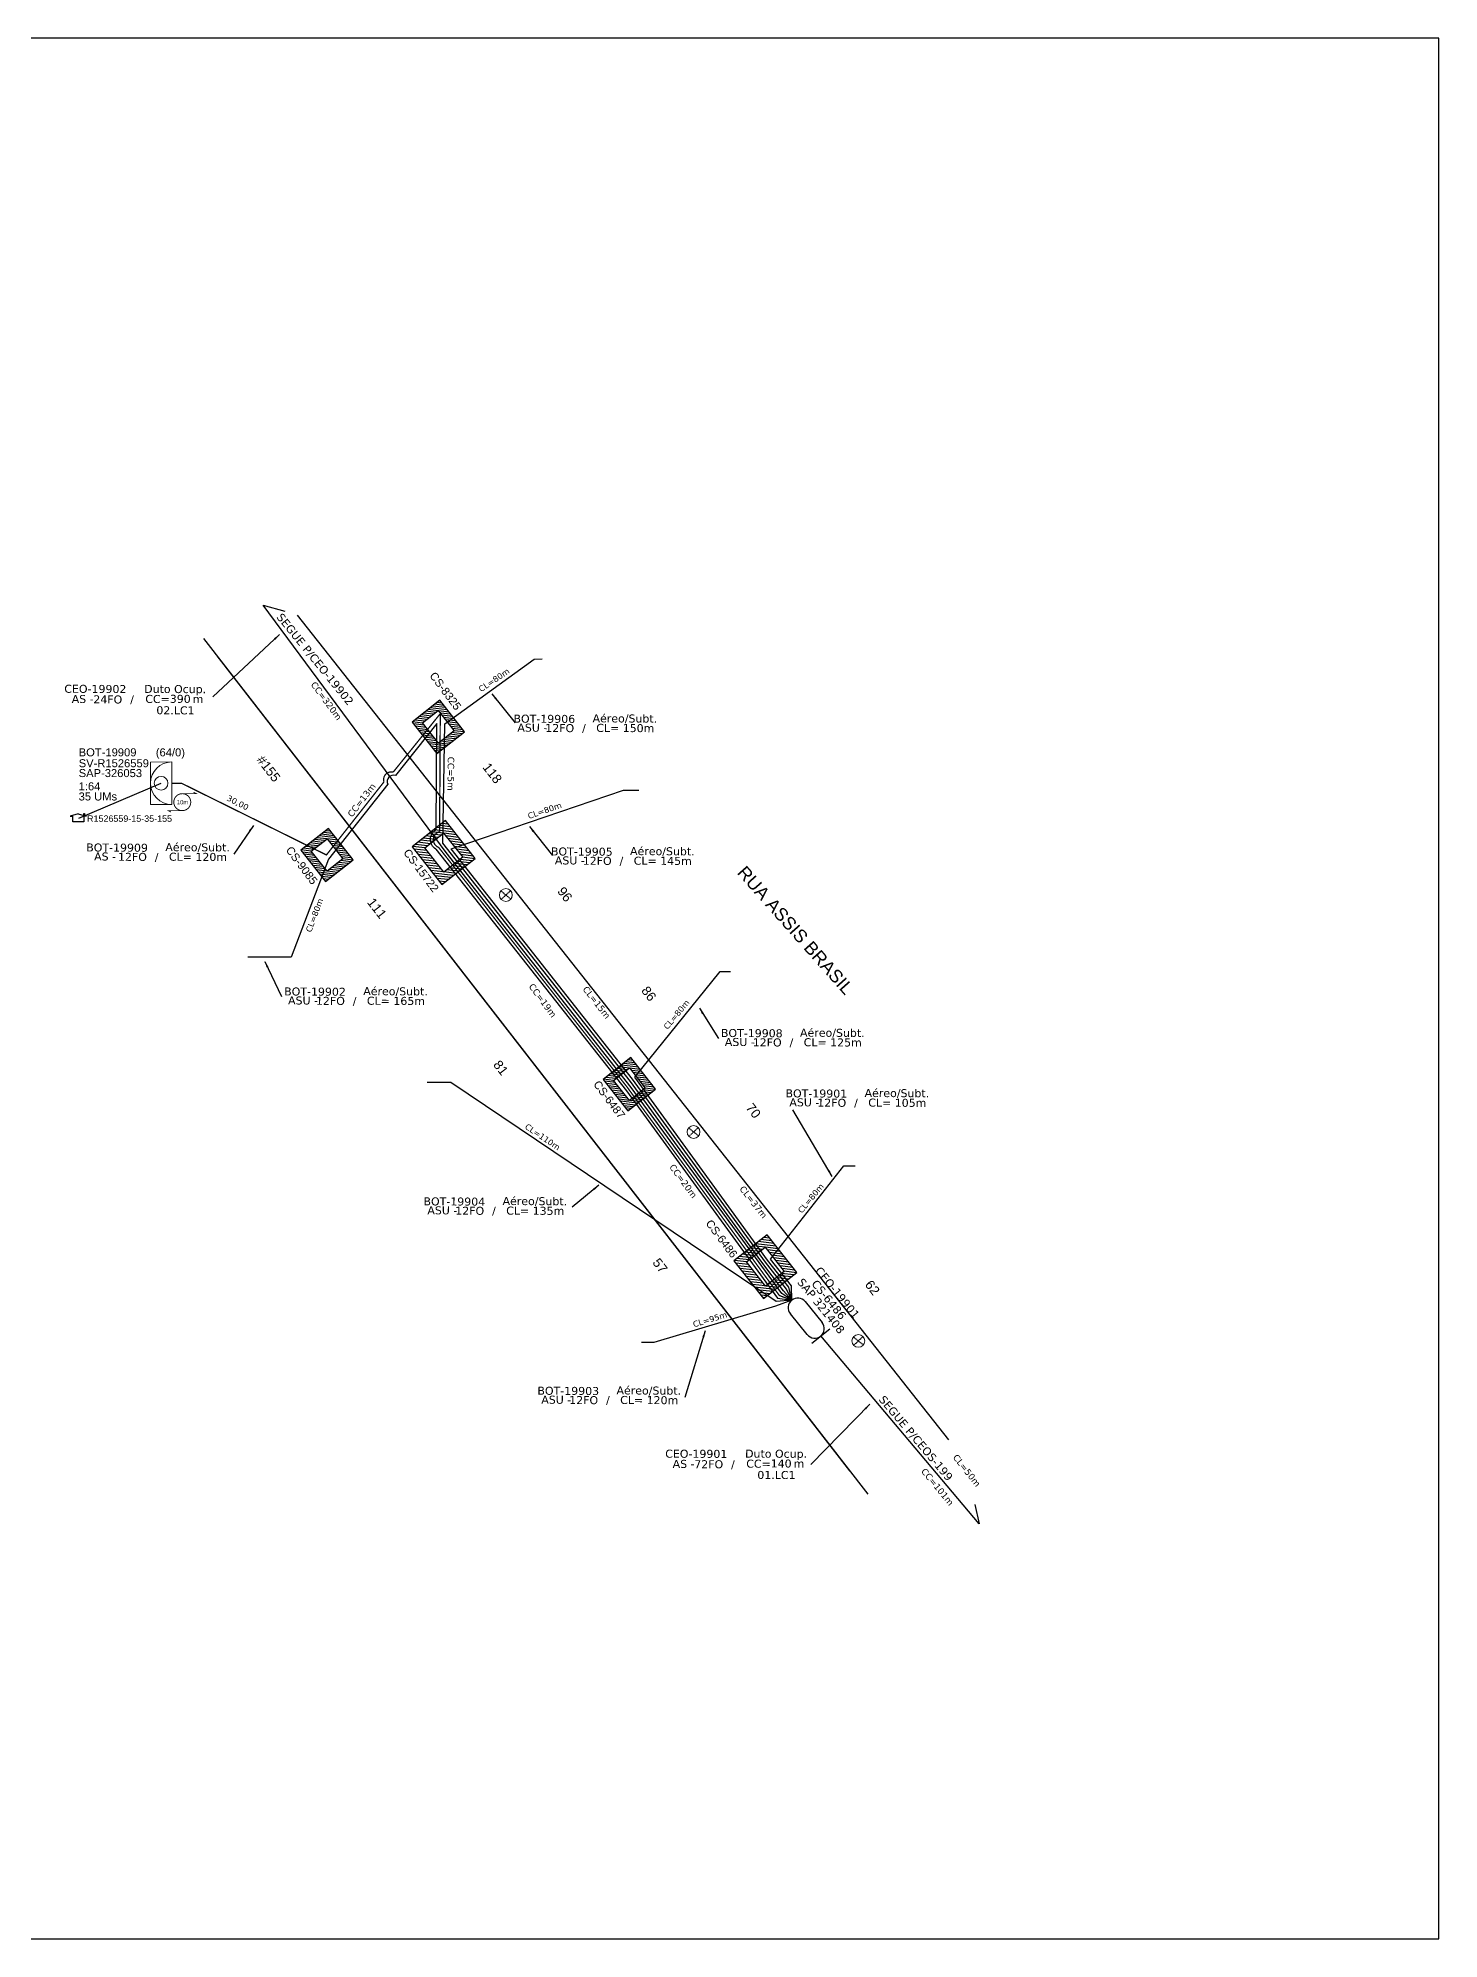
# Model space of a CAD drawing. Header units: metres. Extents: x -1286 to 438, y -500 to 94.
# Drawn here: x -883 to -445, y -500 to 94 of the extents above; entities that cross this region are included whole.
import ezdxf
from ezdxf.enums import TextEntityAlignment as Align

# ---------------------------------------------------------------- set-up
doc = ezdxf.new("R2010")
doc.units = ezdxf.units.M
doc.linetypes.add('PHANTOM2', pattern=[1.25, 0.625, -0.125, 0.125, -0.125, 0.125, -0.125])
for name, color, linetype in [('10.1-Caixas Subterrâneas', 5, 'Continuous'), ('20.4-CEOS', 1, 'Continuous'), ('20.5-CEO', 1, 'Continuous'), ('CAP a instalar', 1, 'Continuous'), ('DUVIDAS', 252, 'Continuous'), ('Folga', 1, 'Continuous'), ('label_cabos', 7, 'Continuous'), ('Legenda', 1, 'Continuous'), ('MUB', 252, 'Continuous'), ('surveys', 7, 'Continuous'), ('surveys legendas', 7, 'Continuous')]:
    doc.layers.add(name, color=color, linetype=linetype)
for name, color, linetype, lineweight in [('10.4-Postes', 1, 'Continuous', 0), ("20.0-LEGENDA DOS CDO'S", 1, 'Continuous', 0), ('20.1-CDO_INTERIOR', 1, 'Continuous', 0)]:
    doc.layers.add(name, color=color, linetype=linetype, lineweight=lineweight)
doc.layers.add('Comprimeto de lance', color=7, linetype='Continuous', true_color=0xf7f7f7)
doc.layers.add('DROP DE CLIENTE', color=140, linetype='Continuous', plot=False)
doc.layers.add('EXTRA', color=50, linetype='Continuous', plot=False)
doc.styles.add('ARIAL', font='arial.ttf')
doc.styles.add('siredit', font='verdana.ttf')
doc.linetypes.add('FENCELINE1', pattern='A,0.25,-0.1,[133,ltypeshp.shx,S=0.1,R=0,X=-0.1,Y=0],-0.1,1', length=1.45)
doc.dimstyles.new('CC', dxfattribs={"dimtxt": 0.8, "dimasz": 2, "dimexe": 0.18, "dimexo": 0.0625, "dimgap": 0.09, "dimtad": 0, "dimdec": 0, "dimrnd": 1, "dimzin": 0, "dimdsep": 46, "dimtxsty": 'siredit', "dimblk": 'NONE', "dimcen": 0, "dimse1": 1, "dimse2": 1, "dimsd1": 1, "dimsd2": 1, "dimclrt": 7, "dimadec": 0, "dimazin": 0, "dimtfac": 1, "dimtdec": 0, "dimtofl": 0, "dimtmove": 0, "dimatfit": 3, "dimfxl": 0, "dimtolj": 1, "dimtzin": 0, "dimarcsym": 0})

# ---------------------------------------------------------------- blocks, each defined once
blk = doc.blocks.new('A$C07E14978')
at = {"layer": 'Folga', "color": 0, "const_width": 0.146}
blk.add_lwpolyline([(2.23, 2.92, 1.000012), (2.23, 0.28, 0.999978)], format="xyb", close=True, dxfattribs=at)
at = {"layer": 'Folga', "color": 0, "const_width": 0.137}
for points in [[(2.23, 2.92), (4.42, 2.92), (3.98, 3.13)], [(2.23, 0.28), (0.03, 0.28), (0.47, 0.06)]]:
    blk.add_lwpolyline(points, dxfattribs=at)
at = {"layer": 'Folga', "color": 0}
blk.add_text('10m', height=0.659, dxfattribs=at).set_placement((1.38, 1.27))
blk = doc.blocks.new('*X14')
at = {"color": 0, "linetype": 'Continuous'}
for p, q in [((-1.25, 0.34099), (-0.49099, 1.1)), ((-1.25, 0.517767), (-0.667767, 1.1)), ((-1.25, 0.694544), (-0.844544, 1.1)), ((-1.25, 0.87132), (-1.02132, 1.1)), ((-1.25, 1.048097), (-1.198097, 1.1)), ((-0.789214, 0.625), (-0.314214, 1.1)), ((-0.612437, 0.625), (-0.137437, 1.1)), ((-0.43566, 0.625), (0.03934, 1.1)), ((-0.258883, 0.625), (0.216117, 1.1)), ((-0.082107, 0.625), (0.392893, 1.1)), ((0.09467, 0.625), (0.56967, 1.1)), ((0.271447, 0.625), (0.746447, 1.1)), ((0.448223, 0.625), (0.923223, 1.1)), ((0.625, 0.625), (1.1, 1.1)), ((0.801777, 0.625), (1.25, 1.073223)), ((-1.25, 0.164214), (-0.8035, 0.610714)), ((-1.25, -0.012563), (-0.8035, 0.433937)), ((-1.25, -0.18934), (-0.8035, 0.25716)), ((-1.25, -0.366117), (-0.8035, 0.080383)), ((0.8035, 0.449947), (1.25, 0.896447)), ((0.8035, 0.27317), (1.25, 0.71967)), ((0.8035, 0.096393), (1.25, 0.542893)), ((0.8035, -0.080383), (1.25, 0.366117)), ((0.8035, -0.25716), (1.25, 0.18934)), ((0.8035, -0.433937), (1.25, 0.012563)), ((-1.25, -0.542893), (-0.8035, -0.096393)), ((-1.25, -0.71967), (-0.8035, -0.27317)), ((-1.25, -0.896447), (-0.8035, -0.449947)), ((-1.25, -1.073223), (-0.801777, -0.625)), ((-1.1, -1.1), (-0.625, -0.625)), ((-0.923223, -1.1), (-0.448223, -0.625)), ((-0.746447, -1.1), (-0.271447, -0.625)), ((-0.56967, -1.1), (-0.09467, -0.625)), ((-0.392893, -1.1), (0.082107, -0.625)), ((-0.216117, -1.1), (0.258883, -0.625)), ((-0.03934, -1.1), (0.43566, -0.625)), ((0.137437, -1.1), (0.612437, -0.625)), ((0.314214, -1.1), (0.789214, -0.625)), ((0.49099, -1.1), (1.25, -0.34099)), ((0.667767, -1.1), (1.25, -0.517767)), ((0.8035, -0.610714), (1.25, -0.164214)), ((0.844544, -1.1), (1.25, -0.694544)), ((1.02132, -1.1), (1.25, -0.87132)), ((1.198097, -1.1), (1.25, -1.048097))]:
    blk.add_line(p, q, dxfattribs=at)
blk = doc.blocks.new('MANHOLE_MQ')
at = {"color": 0, "linetype": 'Continuous'}
for p, q in [((0.00000623, 0.00000569), (-0.00000627, 0.00000569)), ((-0.00000627, 0.00000569), (-0.00000627, -0.00000531)), ((0.00000623, -0.00000531), (0.00000623, 0.00000569)), ((-0.00000404, 0.00000331), (0.00000399, 0.00000331)), ((-0.00000404, -0.00000294), (-0.00000404, 0.00000331)), ((0.00000399, 0.00000331), (0.00000399, -0.00000294)), ((0.00000399, -0.00000294), (-0.00000404, -0.00000294)), ((0.00000399, -0.00000294), (0.00000399, -0.00000294)), ((-0.00000627, -0.00000531), (0.00000623, -0.00000531))]:
    blk.add_line(p, q, dxfattribs=at)
at = {"color": 0, "linetype": 'Continuous', "xscale": 5e-06, "yscale": 5e-06, "zscale": 1e-05}
blk.add_blockref('*X14', (-0.00000002, 0.00000019), dxfattribs=at)
blk = doc.blocks.new('_None')
blk = doc.blocks.new('LEGENDA DOS CABOS')
at = {"layer": 'EXTRA', "color": 0, "style": 'siredit'}
for tag, p in [('ID', (4.6, 0.97)), ('XX', (9.03, 0.97))]:
    blk.add_attdef(tag, text='', height=0.48, rotation=359.69, dxfattribs=at).set_placement(p, align=Align.MIDDLE_CENTER)
at = {"layer": 'Legenda', "color": 0, "style": 'siredit'}
for tag, p in [('TIPO_CABO', (1.31, 0)), ('CABO', (4.69, -0.05)), ('/', (6.81, -0.05)), ('METROS', (10.03, -0.05))]:
    blk.add_attdef(tag, text='', height=0.8, rotation=359.69, dxfattribs=at).set_placement(p, align=Align.MIDDLE_CENTER)
blk = doc.blocks.new('Inst CB DT OCUP CFOA-SM-AS-80-TS-72')
at = {"layer": 'label_cabos', "color": 0, "style": 'siredit'}
for tag, flags, p in [('ID_ATIVIDADE', 3, (1.31, 2.67)), ('FATOR', 1, (11.56, 2.55))]:
    blk.add_attdef(tag, text='', height=1, rotation=359.69, dxfattribs=dict(at, flags=flags)).set_placement(p, align=Align.MIDDLE_CENTER)
for tag, p in [('TIPO_CABO', (1.76, 0)), ('DESTINO_CABO', (3.13, 1.26)), ('CABO', (4.69, -0.05)), ('/', (7.71, -0.05)), ('LANCE', (10.91, 0)), ('TIPO_CABO', (13.11, 1.24)), ('UND', (15.96, 0)), ('FID', (13.15, -1.41))]:
    blk.add_attdef(tag, text='', height=1, rotation=359.69, dxfattribs=at).set_placement(p, align=Align.MIDDLE_CENTER)
blk.add_attdef('QTDE', (12.43, -0.47), '', height=1, rotation=359.69, dxfattribs=at)
blk = doc.blocks.new('Inst CB DT OCUP CFOA-SM-AS-80-TS-24')
at = {"layer": 'label_cabos', "color": 0, "style": 'siredit'}
for tag, flags, p in [('ID_ATIVIDADE', 3, (1.31, 2.67)), ('FATOR', 1, (11.56, 2.55))]:
    blk.add_attdef(tag, text='', height=1, rotation=359.69, dxfattribs=dict(at, flags=flags)).set_placement(p, align=Align.MIDDLE_CENTER)
for tag, p in [('TIPO_CABO', (1.76, 0)), ('DESTINO_CABO', (3.13, 1.26)), ('CABO', (4.69, -0.05)), ('/', (7.71, -0.05)), ('LANCE', (10.91, 0)), ('TIPO_CABO', (13.11, 1.24)), ('UND', (15.96, 0)), ('FID', (13.15, -1.41))]:
    blk.add_attdef(tag, text='', height=1, rotation=359.69, dxfattribs=at).set_placement(p, align=Align.MIDDLE_CENTER)
blk.add_attdef('QTDE', (12.43, -0.47), '', height=1, rotation=359.69, dxfattribs=at)

msp = doc.modelspace()

# ---------------------------------------------------------------- linework, layer by layer
msp.add_lwpolyline([(-1286.07, -499.81), (-445.07, -499.81), (-445.07, 94.19), (-1286.07, 94.19)], close=True)
at = {"layer": '10.4-Postes', "color": 1, "linetype": 'PHANTOM2'}
for points in [[(-735.25, -172.23), (-738.19, -174.96)], [(-738.27, -172.33), (-735.17, -174.86)], [(-679.6, -246.37), (-676.49, -248.9)], [(-676.58, -246.27), (-679.51, -248.99)], [(-628.1, -311.67), (-625, -314.2)], [(-625.08, -311.57), (-628.02, -314.29)]]:
    msp.add_lwpolyline(points, dxfattribs=at)
at = {"layer": '10.4-Postes', "color": 1}
for centre in [(-736.72, -173.59), (-678.05, -247.63), (-626.55, -312.93)]:
    msp.add_circle(centre, 2, dxfattribs=at)
at = {"layer": '20.1-CDO_INTERIOR', "color": 1, "lineweight": 18}
msp.add_lwpolyline([(-847.79, -145.31), (-847.8, -132.03), (-841.16, -132.02), (-841.15, -145.3)], close=True, dxfattribs=at)
msp.add_circle((-844.47, -138.66), 2.13, dxfattribs=at)
msp.add_arc((-841.15, -138.66), 6.64, 90.02759, 270.02759, dxfattribs=at)
at = {"layer": '20.5-CEO', "color": 5}
for p, q in [((-643.16, -300.66), (-637.87, -307.17)), ((-642.52, -310.94), (-647.8, -304.43))]:
    msp.add_line(p, q, dxfattribs=at)
msp.add_lwpolyline([(-641.11, -313.65), (-635.51, -309.11)], dxfattribs=at)
for centre, start, end in [((-645.48, -302.54), 39.05657, 219.05657), ((-640.19, -309.06), 219.05657, 39.05657)]:
    msp.add_arc(centre, 2.99, start, end, dxfattribs=at)
at = {"layer": 'CAP a instalar', "color": 7, "linetype": 'FENCELINE1', "ltscale": 8}
for points in [[(-647.38, -300.2), (-650.49, -298.12), (-697.57, -233.79), (-755.34, -160.34), (-812.58, -82.99), (-805.83, -84.93)], [(-647.37, -300.22), (-649.92, -297.23), (-656.99, -287.91), (-697.8, -231.88), (-756.38, -157.42), (-755.84, -120.09), (-727.88, -99.89), (-725.39, -99.83)], [(-773.65, -138.97), (-792.18, -162.42), (-803.87, -193.04), (-817.38, -193.04)], [(-647.37, -300.22), (-649.01, -296.77), (-655.58, -288.33), (-697.14, -231.11), (-753.83, -159.19), (-699.96, -140.78), (-695.14, -140.78)], [(-758.65, -159.26), (-699.05, -234.75), (-651.78, -299.58), (-647.37, -300.22)], [(-647.37, -300.22), (-648.28, -296.14), (-654.89, -287.7), (-696.41, -230.55), (-669.77, -197.53), (-666.52, -197.53)], [(-647.37, -300.19), (-652.18, -300.65), (-753.95, -232.13), (-761.31, -232.13)], [(-647.37, -300.22), (-647.41, -295.74), (-653.97, -287.37), (-631.09, -258.21), (-627.58, -258.21)], [(-647.37, -300.22), (-652.44, -302.02), (-690.43, -313.41), (-694.28, -313.41)]]:
    msp.add_lwpolyline(points, dxfattribs=at)
at = {"layer": 'CAP a instalar', "color": 1, "linetype": 'FENCELINE1', "ltscale": 8, "const_width": 0.4}
msp.add_lwpolyline([(-757.7, -158.74, -0.726124), (-757.42, -153.79), (-757.22, -116.94), (-771.93, -135.19, 0.58724), (-774.81, -138.24)], format="xyb", dxfattribs=at)
at = {"layer": 'CAP a instalar', "color": 7, "linetype": 'FENCELINE1', "ltscale": 8}
msp.add_lwpolyline([(-758.65, -159.26, -0.555049), (-758.52, -153.16), (-758.3, -120.01), (-771.18, -136.29, 0.659279), (-773.65, -138.97)], format="xyb", dxfattribs=at)
at = {"layer": 'CAP a instalar', "color": 1, "linetype": 'FENCELINE1', "ltscale": 8, "const_width": 0.4}
for points in [[(-774.81, -138.24), (-792.8, -161.08), (-838.11, -138.66), (-841.15, -138.66)], [(-647.38, -300.21), (-651.24, -298.73), (-698.85, -233.57), (-757.7, -158.74)]]:
    msp.add_lwpolyline(points, dxfattribs=at)
at = {"layer": 'CAP a instalar', "color": 5, "linetype": 'FENCELINE1', "ltscale": 8}
msp.add_lwpolyline([(-590.15, -364.03), (-588.81, -370.07), (-638.31, -311.38)], dxfattribs=at)
at = {"layer": 'DROP DE CLIENTE'}
msp.add_lwpolyline([(-870.14, -149.62), (-844.47, -138.66)], dxfattribs=at)
at = {"layer": 'DUVIDAS'}
for points in [[(-801.94, -86.19), (-598.42, -343.84)], [(-629.16, -353.52), (-826.94, -98.83)]]:
    msp.add_lwpolyline(points, dxfattribs=at)
at = {"layer": 'MUB'}
msp.add_lwpolyline([(-623.52, -360.78), (-831.15, -93.42)], dxfattribs=at)
at = {"layer": 'surveys'}
for p, q in [((-870.35, -148.19), (-872.87, -148.92)), ((-870.35, -148.19), (-867.84, -148.92)), ((-868.66, -148.08), (-868.4, -148.08)), ((-868.66, -148.67), (-868.66, -148.08)), ((-868.4, -148.08), (-868.4, -148.75)), ((-872.87, -148.92), (-872.08, -148.92)), ((-872.08, -150.72), (-872.08, -148.93)), ((-868.63, -150.72), (-872.08, -150.72)), ((-867.84, -148.92), (-868.63, -148.92)), ((-868.63, -148.92), (-868.63, -150.72))]:
    msp.add_line(p, q, dxfattribs=at)

# ---------------------------------------------------------------- block references
at = {"layer": '10.1-Caixas Subterrâneas', "color": 30, "rotation": 128.2069484367488}
for p, xscale, yscale, zscale in [((-757.69, -120.93), 999336.1072223701, 999336.1072223695, 999336.1072223694), ((-792.45, -160.96), 999336.1072223701, 999336.1072223695, 999336.1072223694), ((-755.98, -160.17), 1199203.328666844, 1199203.328666843, 1199203.328666843), ((-697.96, -232.59), 999336.1072223701, 999336.1072223695, 999336.1072223694), ((-655.45, -289.56), 1199203.328666844, 1199203.328666843, 1199203.328666843)]:
    msp.add_blockref('MANHOLE_MQ', p, dxfattribs=dict(at, xscale=xscale, yscale=yscale, zscale=zscale))
at = {"layer": 'Folga', "xscale": 2.006958307478562, "yscale": 2.006958307478562, "zscale": 2.006958307478562}
msp.add_blockref('A$C07E14978', (-842.33, -147.79), dxfattribs=at)
at = {"layer": 'label_cabos', "color": 0, "lineweight": 0}
ref = msp.add_blockref('Inst CB DT OCUP CFOA-SM-AS-80-TS-24', (-872.85, -112.34), dxfattribs=dict(at, xscale=2.5, yscale=2.5, zscale=2.5))
ref.add_attrib('DESTINO_CABO', 'CEO-19902', dxfattribs={"color": 0, "height": 2.5, "rotation": 359.69001, "style": 'siredit'}).set_placement((-865.02, -109.19), align=Align.MIDDLE_CENTER)
ref.add_attrib('CABO', '24FO', dxfattribs={"color": 0, "height": 2.5, "rotation": 359.69001, "style": 'siredit'}).set_placement((-861.13, -112.47), align=Align.MIDDLE_CENTER)
ref.add_attrib('TIPO_CABO', 'Duto Ocup.', dxfattribs={"color": 0, "height": 2.5, "rotation": 359.69001, "style": 'siredit'}).set_placement((-840.08, -109.23), align=Align.MIDDLE_CENTER)
ref.add_attrib('/', '/', dxfattribs={"color": 0, "height": 2.5, "rotation": 359.69001, "style": 'siredit'}).set_placement((-853.56, -112.47), align=Align.MIDDLE_CENTER)
ref.add_attrib('TIPO_CABO', 'AS - ', dxfattribs={"color": 0, "height": 2.5, "rotation": 359.69001, "style": 'siredit'}).set_placement((-868.44, -112.35), align=Align.MIDDLE_CENTER)
ref.add_attrib('FID', '02.LC1', dxfattribs={"color": 0, "height": 2.5, "rotation": 359.69001, "style": 'siredit'}).set_placement((-839.98, -115.88), align=Align.MIDDLE_CENTER)
ref.add_attrib('LANCE', 'CC=', dxfattribs={"color": 0, "height": 2.5, "rotation": 359.69001, "style": 'siredit'}).set_placement((-845.57, -112.34), align=Align.MIDDLE_CENTER)
ref.add_attrib('QTDE', '390', (-841.77, -113.53), dxfattribs={"color": 0, "height": 2.5, "rotation": 359.69001, "style": 'siredit'})
ref.add_attrib('UND', 'm', dxfattribs={"color": 0, "height": 2.5, "rotation": 359.69001, "style": 'siredit'}).set_placement((-832.94, -112.34), align=Align.MIDDLE_CENTER)
ref = msp.add_blockref('LEGENDA DOS CABOS', (-735.29, -122.61), dxfattribs=dict(at, xscale=2.5, yscale=2.5, zscale=2.5))
ref.add_attrib('ID', 'BOT-19906', dxfattribs={"color": 0, "height": 2.5, "rotation": 359.69001, "style": 'siredit'}).set_placement((-724.69, -118.53), align=Align.MIDDLE_CENTER)
ref.add_attrib('CABO', '12FO', dxfattribs={"color": 0, "height": 2.5, "rotation": 359.69001, "style": 'siredit'}).set_placement((-719.88, -121.42), align=Align.MIDDLE_CENTER)
ref.add_attrib('METROS', 'CL= 150m', dxfattribs={"color": 0, "height": 2.5, "rotation": 359.69001, "style": 'siredit'}).set_placement((-699.39, -121.42), align=Align.MIDDLE_CENTER)
ref.add_attrib('XX', 'Aéreo/Subt.', dxfattribs={"color": 0, "height": 2.5, "rotation": 359.69001, "style": 'siredit'}).set_placement((-699.52, -118.42), align=Align.MIDDLE_CENTER)
ref.add_attrib('/', '/', dxfattribs={"color": 0, "height": 2.5, "rotation": 359.69001, "style": 'siredit'}).set_placement((-712.31, -121.42), align=Align.MIDDLE_CENTER)
ref.add_attrib('TIPO_CABO', 'ASU -', dxfattribs={"color": 0, "height": 2.5, "rotation": 359.69001, "style": 'siredit'}).set_placement((-728.44, -121.3), align=Align.MIDDLE_CENTER)
ref = msp.add_blockref('LEGENDA DOS CABOS', (-868.83, -162.86), dxfattribs=dict(at, xscale=2.5, yscale=2.5, zscale=2.5))
ref.add_attrib('ID', 'BOT-19909', dxfattribs={"color": 0, "height": 2.5, "rotation": 359.69001, "style": 'siredit'}).set_placement((-858.23, -158.78), align=Align.MIDDLE_CENTER)
ref.add_attrib('CABO', '12FO', dxfattribs={"color": 0, "height": 2.5, "rotation": 359.69001, "style": 'siredit'}).set_placement((-853.42, -161.67), align=Align.MIDDLE_CENTER)
ref.add_attrib('METROS', 'CL= 120m', dxfattribs={"color": 0, "height": 2.5, "rotation": 359.69001, "style": 'siredit'}).set_placement((-832.94, -161.67), align=Align.MIDDLE_CENTER)
ref.add_attrib('XX', 'Aéreo/Subt.', dxfattribs={"color": 0, "height": 2.5, "rotation": 359.69001, "style": 'siredit'}).set_placement((-833.06, -158.68), align=Align.MIDDLE_CENTER)
ref.add_attrib('/', '/', dxfattribs={"color": 0, "height": 2.5, "rotation": 359.69001, "style": 'siredit'}).set_placement((-845.85, -161.67), align=Align.MIDDLE_CENTER)
ref.add_attrib('TIPO_CABO', 'AS -', dxfattribs={"color": 0, "height": 2.5, "rotation": 359.69001, "style": 'siredit'}).set_placement((-861.98, -161.55), align=Align.MIDDLE_CENTER)
ref = msp.add_blockref('LEGENDA DOS CABOS', (-723.58, -164.09), dxfattribs=dict(at, xscale=2.5, yscale=2.5, zscale=2.5))
ref.add_attrib('ID', 'BOT-19905', dxfattribs={"color": 0, "height": 2.5, "rotation": 359.69001, "style": 'siredit'}).set_placement((-712.98, -160.02), align=Align.MIDDLE_CENTER)
ref.add_attrib('CABO', '12FO', dxfattribs={"color": 0, "height": 2.5, "rotation": 359.69001, "style": 'siredit'}).set_placement((-708.17, -162.91), align=Align.MIDDLE_CENTER)
ref.add_attrib('METROS', 'CL= 145m', dxfattribs={"color": 0, "height": 2.5, "rotation": 359.69001, "style": 'siredit'}).set_placement((-687.68, -162.91), align=Align.MIDDLE_CENTER)
ref.add_attrib('XX', 'Aéreo/Subt.', dxfattribs={"color": 0, "height": 2.5, "rotation": 359.69001, "style": 'siredit'}).set_placement((-687.81, -159.91), align=Align.MIDDLE_CENTER)
ref.add_attrib('/', '/', dxfattribs={"color": 0, "height": 2.5, "rotation": 359.69001, "style": 'siredit'}).set_placement((-700.6, -162.91), align=Align.MIDDLE_CENTER)
ref.add_attrib('TIPO_CABO', 'ASU -', dxfattribs={"color": 0, "height": 2.5, "rotation": 359.69001, "style": 'siredit'}).set_placement((-716.73, -162.79), align=Align.MIDDLE_CENTER)
ref = msp.add_blockref('LEGENDA DOS CABOS', (-806.96, -207.86), dxfattribs=dict(at, xscale=2.5, yscale=2.5, zscale=2.5))
ref.add_attrib('ID', 'BOT-19902', dxfattribs={"color": 0, "height": 2.5, "rotation": 359.69001, "style": 'siredit'}).set_placement((-796.36, -203.78), align=Align.MIDDLE_CENTER)
ref.add_attrib('CABO', '12FO', dxfattribs={"color": 0, "height": 2.5, "rotation": 359.69001, "style": 'siredit'}).set_placement((-791.55, -206.67), align=Align.MIDDLE_CENTER)
ref.add_attrib('METROS', 'CL= 165m', dxfattribs={"color": 0, "height": 2.5, "rotation": 359.69001, "style": 'siredit'}).set_placement((-771.07, -206.67), align=Align.MIDDLE_CENTER)
ref.add_attrib('XX', 'Aéreo/Subt.', dxfattribs={"color": 0, "height": 2.5, "rotation": 359.69001, "style": 'siredit'}).set_placement((-771.19, -203.67), align=Align.MIDDLE_CENTER)
ref.add_attrib('/', '/', dxfattribs={"color": 0, "height": 2.5, "rotation": 359.69001, "style": 'siredit'}).set_placement((-783.98, -206.67), align=Align.MIDDLE_CENTER)
ref.add_attrib('TIPO_CABO', 'ASU -', dxfattribs={"color": 0, "height": 2.5, "rotation": 359.69001, "style": 'siredit'}).set_placement((-800.11, -206.55), align=Align.MIDDLE_CENTER)
ref = msp.add_blockref('LEGENDA DOS CABOS', (-670.45, -220.83), dxfattribs=dict(at, xscale=2.5, yscale=2.5, zscale=2.5))
ref.add_attrib('ID', 'BOT-19908', dxfattribs={"color": 0, "height": 2.5, "rotation": 359.69001, "style": 'siredit'}).set_placement((-659.85, -216.75), align=Align.MIDDLE_CENTER)
ref.add_attrib('CABO', '12FO', dxfattribs={"color": 0, "height": 2.5, "rotation": 359.69001, "style": 'siredit'}).set_placement((-655.04, -219.64), align=Align.MIDDLE_CENTER)
ref.add_attrib('METROS', 'CL= 125m', dxfattribs={"color": 0, "height": 2.5, "rotation": 359.69001, "style": 'siredit'}).set_placement((-634.55, -219.64), align=Align.MIDDLE_CENTER)
ref.add_attrib('XX', 'Aéreo/Subt.', dxfattribs={"color": 0, "height": 2.5, "rotation": 359.69001, "style": 'siredit'}).set_placement((-634.68, -216.64), align=Align.MIDDLE_CENTER)
ref.add_attrib('/', '/', dxfattribs={"color": 0, "height": 2.5, "rotation": 359.69001, "style": 'siredit'}).set_placement((-647.47, -219.64), align=Align.MIDDLE_CENTER)
ref.add_attrib('TIPO_CABO', 'ASU -', dxfattribs={"color": 0, "height": 2.5, "rotation": 359.69001, "style": 'siredit'}).set_placement((-663.6, -219.52), align=Align.MIDDLE_CENTER)
ref = msp.add_blockref('LEGENDA DOS CABOS', (-650.27, -239.68), dxfattribs=dict(at, xscale=2.5, yscale=2.5, zscale=2.5))
ref.add_attrib('ID', 'BOT-19901', dxfattribs={"color": 0, "height": 2.5, "rotation": 359.69001, "style": 'siredit'}).set_placement((-639.67, -235.61), align=Align.MIDDLE_CENTER)
ref.add_attrib('CABO', '12FO', dxfattribs={"color": 0, "height": 2.5, "rotation": 359.69001, "style": 'siredit'}).set_placement((-634.86, -238.5), align=Align.MIDDLE_CENTER)
ref.add_attrib('METROS', 'CL= 105m', dxfattribs={"color": 0, "height": 2.5, "rotation": 359.69001, "style": 'siredit'}).set_placement((-614.37, -238.5), align=Align.MIDDLE_CENTER)
ref.add_attrib('XX', 'Aéreo/Subt.', dxfattribs={"color": 0, "height": 2.5, "rotation": 359.69001, "style": 'siredit'}).set_placement((-614.5, -235.5), align=Align.MIDDLE_CENTER)
ref.add_attrib('/', '/', dxfattribs={"color": 0, "height": 2.5, "rotation": 359.69001, "style": 'siredit'}).set_placement((-627.29, -238.5), align=Align.MIDDLE_CENTER)
ref.add_attrib('TIPO_CABO', 'ASU -', dxfattribs={"color": 0, "height": 2.5, "rotation": 359.69001, "style": 'siredit'}).set_placement((-643.42, -238.38), align=Align.MIDDLE_CENTER)
ref = msp.add_blockref('LEGENDA DOS CABOS', (-763.42, -273.43), dxfattribs=dict(at, xscale=2.5, yscale=2.5, zscale=2.5))
ref.add_attrib('ID', 'BOT-19904', dxfattribs={"color": 0, "height": 2.5, "rotation": 359.69001, "style": 'siredit'}).set_placement((-752.82, -269.36), align=Align.MIDDLE_CENTER)
ref.add_attrib('CABO', '12FO', dxfattribs={"color": 0, "height": 2.5, "rotation": 359.69001, "style": 'siredit'}).set_placement((-748.01, -272.25), align=Align.MIDDLE_CENTER)
ref.add_attrib('METROS', 'CL= 135m', dxfattribs={"color": 0, "height": 2.5, "rotation": 359.69001, "style": 'siredit'}).set_placement((-727.53, -272.25), align=Align.MIDDLE_CENTER)
ref.add_attrib('XX', 'Aéreo/Subt.', dxfattribs={"color": 0, "height": 2.5, "rotation": 359.69001, "style": 'siredit'}).set_placement((-727.65, -269.25), align=Align.MIDDLE_CENTER)
ref.add_attrib('/', '/', dxfattribs={"color": 0, "height": 2.5, "rotation": 359.69001, "style": 'siredit'}).set_placement((-740.44, -272.25), align=Align.MIDDLE_CENTER)
ref.add_attrib('TIPO_CABO', 'ASU -', dxfattribs={"color": 0, "height": 2.5, "rotation": 359.69001, "style": 'siredit'}).set_placement((-756.57, -272.13), align=Align.MIDDLE_CENTER)
ref = msp.add_blockref('LEGENDA DOS CABOS', (-727.81, -332.61), dxfattribs=dict(at, xscale=2.5, yscale=2.5, zscale=2.5))
ref.add_attrib('ID', 'BOT-19903', dxfattribs={"color": 0, "height": 2.5, "rotation": 359.69001, "style": 'siredit'}).set_placement((-717.21, -328.53), align=Align.MIDDLE_CENTER)
ref.add_attrib('CABO', '12FO', dxfattribs={"color": 0, "height": 2.5, "rotation": 359.69001, "style": 'siredit'}).set_placement((-712.4, -331.42), align=Align.MIDDLE_CENTER)
ref.add_attrib('METROS', 'CL= 120m', dxfattribs={"color": 0, "height": 2.5, "rotation": 359.69001, "style": 'siredit'}).set_placement((-691.91, -331.42), align=Align.MIDDLE_CENTER)
ref.add_attrib('XX', 'Aéreo/Subt.', dxfattribs={"color": 0, "height": 2.5, "rotation": 359.69001, "style": 'siredit'}).set_placement((-692.04, -328.43), align=Align.MIDDLE_CENTER)
ref.add_attrib('/', '/', dxfattribs={"color": 0, "height": 2.5, "rotation": 359.69001, "style": 'siredit'}).set_placement((-704.83, -331.42), align=Align.MIDDLE_CENTER)
ref.add_attrib('TIPO_CABO', 'ASU -', dxfattribs={"color": 0, "height": 2.5, "rotation": 359.69001, "style": 'siredit'}).set_placement((-720.96, -331.3), align=Align.MIDDLE_CENTER)
at = {"layer": 'label_cabos'}
ref = msp.add_blockref('Inst CB DT OCUP CFOA-SM-AS-80-TS-72', (-685.02, -351.36), dxfattribs=dict(at, xscale=2.500000000000001, yscale=2.500000000000001, zscale=2.500000000000001, rotation=0.1315642785740555))
ref.add_attrib('DESTINO_CABO', 'CEO-19901', dxfattribs={"color": 0, "height": 2.5, "rotation": 359.82157, "style": 'siredit'}).set_placement((-677.2, -348.19), align=Align.MIDDLE_CENTER)
ref.add_attrib('CABO', '72FO', dxfattribs={"color": 0, "height": 2.5, "rotation": 359.82157, "style": 'siredit'}).set_placement((-673.31, -351.46), align=Align.MIDDLE_CENTER)
ref.add_attrib('TIPO_CABO', 'Duto Ocup.', dxfattribs={"color": 0, "height": 2.5, "rotation": 359.82157, "style": 'siredit'}).set_placement((-652.26, -348.17), align=Align.MIDDLE_CENTER)
ref.add_attrib('/', '/', dxfattribs={"color": 0, "height": 2.5, "rotation": 359.82157, "style": 'siredit'}).set_placement((-665.74, -351.45), align=Align.MIDDLE_CENTER)
ref.add_attrib('TIPO_CABO', 'AS - ', dxfattribs={"color": 0, "height": 2.5, "rotation": 359.82157, "style": 'siredit'}).set_placement((-680.62, -351.36), align=Align.MIDDLE_CENTER)
ref.add_attrib('FID', '01.LC1', dxfattribs={"color": 0, "height": 2.5, "rotation": 359.82157, "style": 'siredit'}).set_placement((-652.15, -354.82), align=Align.MIDDLE_CENTER)
ref.add_attrib('LANCE', 'CC=', dxfattribs={"color": 0, "height": 2.5, "rotation": 359.82157, "style": 'siredit'}).set_placement((-657.75, -351.29), align=Align.MIDDLE_CENTER)
ref.add_attrib('QTDE', '140', (-653.95, -352.47), dxfattribs={"color": 0, "height": 2.5, "rotation": 359.82157, "style": 'siredit'})
ref.add_attrib('UND', 'm', dxfattribs={"color": 0, "height": 2.5, "rotation": 359.82157, "style": 'siredit'}).set_placement((-645.11, -351.26), align=Align.MIDDLE_CENTER)

# ---------------------------------------------------------------- texts
at = {"layer": '10.1-Caixas Subterrâneas', "color": 30, "style": 'ARIAL'}
for s, p in [('CS-8325', (-760.72, -105.08)), ('CS-9085', (-805.64, -159.57)), ('CS-15722', (-768.91, -160.38)), ('CS-6487', (-709.52, -232.76)), ('CS-6486', (-674.41, -276.22))]:
    msp.add_text(s, height=2.5, rotation=306.84001, dxfattribs=at).set_placement(p)
at = {"layer": "20.0-LEGENDA DOS CDO'S", "color": 1, "style": 'ARIAL'}
for s, p in [('BOT-19909', (-870.22, -130.25)), ('(64/0)', (-846.13, -130.27)), ('SAP-326053', (-870.23, -136.74)), ('SV-R1526559', (-870.22, -133.66)), ('35 UMs', (-870.25, -144.05)), ('1:64', (-870.25, -140.88))]:
    msp.add_text(s, height=2.5, rotation=359.97241, dxfattribs=at).set_placement(p)
at = {"layer": '20.4-CEOS', "color": 7, "style": 'siredit'}
msp.add_text('SEGUE P/CEO-19902', height=2.5242, rotation=309.05657, dxfattribs=at).set_placement((-795.33, -99.12), align=Align.TOP_CENTER)
at = {"layer": '20.4-CEOS', "color": 5, "style": 'siredit'}
msp.add_text('CEO-19901', height=2.524, rotation=309.05657, dxfattribs=at).set_placement((-632.1, -297.05), align=Align.TOP_CENTER)
at = {"layer": '20.4-CEOS', "color": 7, "style": 'siredit'}
msp.add_text('SEGUE P/CEOS-199', height=2.5242, rotation=310.14244, dxfattribs=at).set_placement((-608.54, -343.33), align=Align.MIDDLE_CENTER)
at = {"layer": '20.5-CEO', "color": 5, "style": 'siredit'}
for s, p in [('SAP 321408', (-637.19, -301.22)), ('CS-6486', (-634.75, -299.24))]:
    msp.add_text(s, height=2.534, rotation=309.05657, dxfattribs=at).set_placement(p, align=Align.TOP_CENTER)
at = {"layer": 'Comprimeto de lance', "color": 3, "style": 'siredit'}
msp.add_text('30,00', height=1.852, rotation=332.92481, dxfattribs=at).set_placement((-824.16, -143.9))
at = {"layer": 'Comprimeto de lance', "ltscale": 0.5, "attachment_point": 5, "style": 'siredit'}
for s, insert, char_height, width, rotation in [('\\A1;CL=80m', (-740.41, -106.43), 1.852, 22.2227, 34.01562), ('\\A1;CC=320m', (-792.82, -112.95), 2.0127, 24.1493, 306.49365), ('\\A1;CC=5m', (-753.93, -135.68), 2.013, 24.1493, 269.45307), ('\\A1;CC=13m', (-781.8, -143.96), 2.013, 24.1493, 52.40475), ('\\A1;CL=80m', (-724.59, -147.21), 1.852, 22.2227, 19.11297), ('\\A1;CL=80m', (-796.52, -179.94), 1.852, 22.2227, 69.51432), ('\\A1;CC=19m', (-725.23, -206.54), 2.013, 24.1493, 306.49365), ('\\A1;CL=15m', (-708.37, -207.17), 2.013, 24.1493, 308.27122), ('\\A1;CL=80m', (-683.38, -210.95), 1.852, 22.2227, 50.66009), ('\\A1;CL=110m', (-725.24, -249.2), 1.8521, 22.2227, 325.87702), ('\\A1;CC=20m', (-681.28, -262.99), 2.013, 24.1493, 306.49365), ('\\A1;CL=37m', (-659.36, -269.55), 2.013, 24.1493, 308.27122), ('\\A1;CL=80m', (-641.41, -268.37), 1.852, 22.2227, 50.66009), ('\\A1;CL=95m', (-672.93, -306.23), 1.852, 22.2227, 16.86545), ('\\A1;CL=50m', (-592.67, -353.43), 2.013, 24.1493, 308.27122), ('\\A1;CC=101m', (-601.82, -358.54), 2.0127, 24.1493, 309.5932)]:
    msp.add_mtext(s, dxfattribs=dict(at, insert=insert, char_height=char_height, width=width, rotation=rotation))
at = {"layer": 'surveys', "style": 'ARIAL'}
for s, p in [('#155', (-810.86, -134.11)), ('118', (-740.93, -135.51)), ('96', (-718.26, -173.38)), ('111', (-776.99, -177.73)), ('86', (-692.02, -204.42)), ('81', (-738.28, -227.57)), ('70', (-659.33, -241)), ('57', (-688.5, -289.41)), ('62', (-622.13, -296.28))]:
    msp.add_text(s, height=2.925, rotation=307.83181, dxfattribs=at).set_placement(p, align=Align.MIDDLE_CENTER)
at = {"layer": 'surveys', "color": 5, "style": 'ARIAL'}
msp.add_text('RUA ASSIS BRASIL', height=4, rotation=311.53316, dxfattribs=at).set_placement((-664.67, -166.75))
at = {"layer": 'surveys legendas', "color": 0, "style": 'ARIAL'}
msp.add_text('R1526559-15-35-155', height=2, dxfattribs=at).set_placement((-867.61, -150.72))

# ---------------------------------------------------------------- leaders
at = {"layer": 'label_cabos'}
for points in [[(-807.5, -92.24), (-828.32, -111.68)], [(-741.06, -110.7), (-733.82, -119.81)], [(-815.64, -151.89), (-821.77, -160.87)], [(-729.35, -152.18), (-722.11, -161.29)], [(-812.07, -194.32), (-806.85, -205.31)], [(-676.23, -208.91), (-670.27, -218.43)], [(-634.74, -261.53), (-646.99, -240.73)], [(-707.65, -264.27), (-716.04, -271.09)], [(-674.4, -309.8), (-680.74, -330.62)], [(-622.99, -332.74), (-641.37, -351.57)]]:
    msp.add_leader(points, dimstyle='CC', override={"dimasz": 2, "dimgap": 0.09, "dimtad": 0}, dxfattribs=at)

doc.saveas('drawing.dxf')
